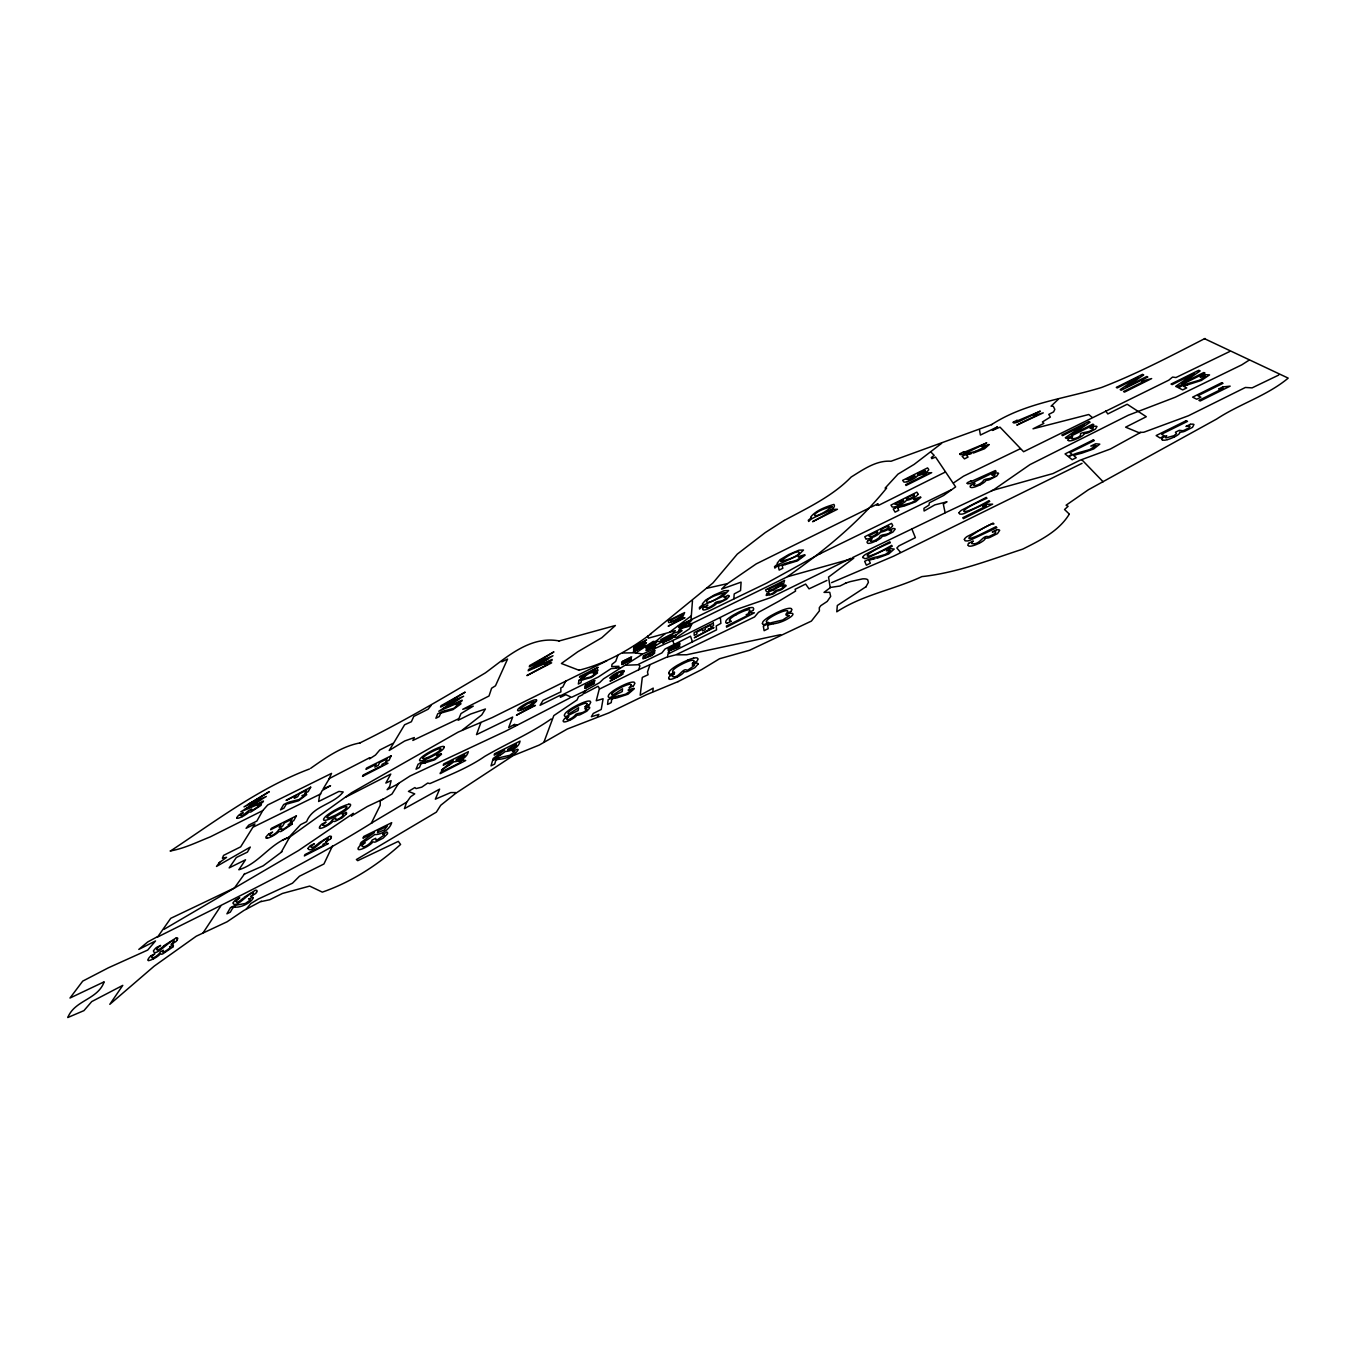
<?xml version="1.0" encoding="UTF-8"?>
<svg xmlns="http://www.w3.org/2000/svg" width="1356" height="1356" viewBox="0 0 1356 1356"><rect width="100%" height="100%" fill="white"/><g stroke="black" fill="none" stroke-linecap="round" stroke-linejoin="round"><path stroke-width="1.5" d="M634.269 688.78L627.998 694.204L617.031 697.848M634.71 683.187L634.405 682.39A14.814 3.153 -28.1 0 0 630.642 682.424A14.255 3.034 -28.1 0 0 624.963 684.424L622.201 685.695A20.459 4.373 -28.1 0 0 620.065 686.78L616.827 688.543A13.221 2.814 -28.1 0 0 608.844 694.679L608.217 696.069A21.543 4.593 -28.1 0 0 609.98 697.628M644.405 658.152L645.354 656.982L643.625 657.846M777.124 563.265L780.039 559.706L788.938 554.418L799.04 550.163L803.481 550.044L798.209 555.401L779.853 563.757L774.835 568.096L774.513 566.655L777.852 563.859A16.916 3.288 -26.9 0 1 777.615 563.791M698.052 664.084L694.916 667.66L687.645 671.339A6.848 1.509 -27.7 0 1 686.238 671.762L684.034 671.762A8.017 1.763 -27.8 0 1 677.169 677.085M518.111 749.885C515.144 755.563 504.601 759.157 498.822 759.292A6.949 1.492 -29 0 0 495.974 760.089M630.998 690.374L628.031 690.085L633.896 688.204M789.209 615.709L782.683 620.014L772.564 622.404A11.729 2.559 -27.2 0 0 765.564 624.997L763.309 626.167L764.123 630.693L768.174 628.675L767.665 625.387M563.249 721.002L563.401 721.578A10.153 2.17 -28.4 0 0 565.232 721.833A7.814 1.661 -28.4 0 0 569.605 720.273M762.377 623.438L762.886 621.845A13.645 2.949 -27.1 0 1 765.801 619.065A14.441 3.119 -27.1 0 1 770.767 615.793L774.988 613.522A23.357 5.068 -27.1 0 1 777.412 612.336L781.209 610.641A15.425 3.322 -27.1 0 1 786.904 608.725A16.679 3.61 -27.1 0 1 787.938 608.505A15.628 3.373 -27.1 0 1 791.073 608.488L791.701 609.2M766.411 621.709L766.564 620.946A10.221 2.204 -27.1 0 1 773.022 615.946L775.683 614.522A18.357 3.983 -27.1 0 1 777.463 613.641L780.242 612.404A10.848 2.339 -27.1 0 1 787.463 610.861M327.237 817.549L327.288 817.312A11.407 2.237 -29.7 0 1 327.491 816.854L327.728 816.515A7.916 1.559 -29.7 0 1 330.339 814.21A10.797 2.119 -29.7 0 1 335.373 811.091L337.373 810.024A19.492 3.848 -29.8 0 1 338.966 809.21L341.848 807.888A10.611 2.085 -29.7 0 1 345.627 806.634A8.255 1.61 -29.7 0 1 346.882 807.159A11.153 2.187 -29.7 0 1 346.56 807.769L346.153 808.312M422.936 758.377L422.953 758.462A7.746 1.509 -29.1 0 0 426.496 757.97M377.46 832.398L378.138 830.669L387.291 826.143L384.307 829.923L377.646 832.669M702.357 603.878L705.595 600.149L714.273 594.962L724.121 590.741L728.63 590.538L723.002 596.267L704.798 604.539L699.51 609.03L699.425 607.454L702.95 604.556M692.492 600.606L691.018 619.794L733.833 598.962L734.206 593.911L740.562 590.572L741.088 582.131L721.578 589.148L727.274 583.589M668.694 673.051L669.457 671.339A13.645 2.949 -27.7 0 1 672.576 668.44A14.441 3.136 -27.7 0 1 677.661 665.101L681.899 662.813A23.34 5.068 -27.7 0 1 684.305 661.643L688.068 659.982M590.606 702.222L590.385 701.391A14.713 3.102 -28.4 0 0 586.809 701.357A14.17 2.983 -28.4 0 0 581.266 703.306L578.537 704.561A20.323 4.288 -28.4 0 0 576.419 705.629L573.198 707.391A13.119 2.763 -28.4 0 0 565.113 713.544L564.401 714.951A21.391 4.509 -28.3 0 0 565.961 716.595L578.114 710.561L578.588 707.764L568.74 714.087A11.255 2.373 -28.4 0 1 568.079 713.053L568.35 712.442A8.746 1.848 -28.4 0 1 573.893 708.239L576.758 706.662A17.645 3.729 -28.4 0 1 578.351 705.866L579.843 705.171A10.187 2.153 -28.4 0 1 587.08 703.611M631.404 659.575L621.811 664.525L629.557 660.27M595.25 673.932L593.318 673.763L596.928 672.305M892.587 525.62L892.604 525.501A18.17 3.661 -26.4 0 0 892.502 525.077L891.57 523.399L864.755 536.739L865.806 538.756M667.644 656.677L667.932 654.05L716.544 629.862L716.222 625.997L720.884 623.37L720.375 617.726M611.709 699.171L611.234 702.628L607.556 704.442L608.132 699.679L610.166 698.679M652.812 691.594L653.202 688.136L640.185 695.221L642.303 677.407L648.083 674.729L647.49 672L649.778 665.355M236.876 817.939L237.215 817.041A13.035 2.288 -29.9 0 1 239.605 814.498L243.216 812.702A9.526 1.661 -29.9 0 0 240.198 815.448L243.029 815.278L248.775 810.515L251.708 809.057L251.063 810.464L252.674 810.244L258.335 806.43M647.1 649.66C641.185 653.219 659.948 644.71 654.338 645.897M654.423 646.083L647.287 649.846M253.301 897.977C250.521 903.554 239.334 907.978 235.469 907.011M441.548 754.275L434.768 759.784L424.886 762.903M630.981 690.526L625.709 694.17L619.234 695.865M581.453 680.305L580.961 682.712L578.334 684.017L578.927 680.712L580.385 679.983A7.712 1.542 -28.3 0 1 584.724 678.339M597.572 672.983L591.538 677.373L583.792 679.542M612.081 677.051L617.166 673.39A5.678 1.17 -28.1 0 1 622.302 672.101M917.944 494.262L917.961 493.94A17.56 3.39 -26.3 0 0 917.859 493.669L916.842 492.16L890.96 505.076L892.112 506.873A11.153 2.153 -26.3 0 0 894.943 506.805L895.604 506.602A7.288 1.407 -26.3 0 0 899.604 505.025L900.011 504.839A7.526 1.458 -26.3 0 0 906.283 500.262A7.39 1.424 -26.2 0 0 912.944 498.16L913.266 497.957A5.712 1.102 -26.2 0 0 916.605 495.889A9.034 1.746 -26.2 0 0 917.91 494.279M890.553 550.909L885.265 554.451L877.79 556.638M585.978 687.56L586.809 686.594L584.792 688.407L594.538 683.322L593.284 683.746M593.352 683.899L586.131 687.763M586.504 709.425C584.08 714.442 576.046 712.205 574.927 715.476C573.232 717.375 568.164 720.934 566.537 719.121A10.119 2.153 -28.4 0 1 568.859 716.426L564.994 718.358M1095.851 445.836L1089.529 449.65L1078.308 452.768A11.763 2.424 -25.2 0 0 1070.833 455.65L1068.613 456.803L1072.172 459.718L1076.223 457.718L1073.732 455.582A7.594 1.559 -25.2 0 1 1077.528 454.277L1081.257 453.328M599.301 688.899L596.25 700.764L603.098 698.747L601.233 709.442L593.267 713.459L591.369 716.731L598.894 714.375L597.369 716.782M516.026 745.224L516.314 744.122L507.686 749.36M461.006 703.849L452.938 709.646L443.327 712.392M306.744 794.599L298.523 800.803L288.879 803.464M495.855 760.224L494.669 764.055L491.008 765.869L492.567 760.58L494.584 759.58A10.78 2.305 -29 0 1 500.466 757.445L509.771 755.292L514.873 751.529L512.28 751.088L517.738 749.241M638.71 669.745L639.93 665.83L638.134 664.474L661.864 652.931L665.101 648.965L690.526 636.201L692.458 641.947M322.948 825.143C324.525 827.635 331.389 822.397 332.423 819.634L335.712 817.99C334.22 822.228 342.373 817.058 343.305 815.092M544.01 741.935L553.807 715.612L577.063 699.933L578.504 696.747L582.69 694.662L584.775 691.018L599.674 682.593L603.471 678.881L642.863 653.948L687.78 633.676L735.596 609.742L770.445 597.691L850.992 558.282M406.563 802.362L404.427 808.651L439.615 789.124L435.344 799.176L450.768 792.565L455.887 792.582M464.244 755.733L464.616 754.631L456.192 759.716M480.939 722.477L476.498 734.63L512.67 717.07L508.686 727.562L514.771 724.274L514.365 725.748L517.145 724.748M617.929 655.338L615.692 661.406L611.997 664.338L611.709 666.593L618.98 666.305L615.827 668L620.184 667.83M1205.535 376.612L1199.365 380.222L1188.093 383.545M729.647 619.675L729.443 620.404A13.814 2.865 -27.3 0 0 731.376 621.201L727.341 623.184M691.746 623.811C689.17 628.337 681.797 626.218 680.322 630.337L678.475 631.252L679.492 628.642A5.39 1.085 -27.6 0 1 682.61 627.455L689.848 624.76M801.735 556.892L796.531 560.282L789.717 562.265M358.272 847.975L358.103 849.144A11.407 2.458 -29.9 0 0 359.594 849.619L359.865 849.568A8.678 1.865 -29.9 0 0 363.713 848.28L364.154 848.076A10.899 2.339 -29.9 0 0 365.069 847.636A8.238 1.78 -29.9 0 0 372.917 841.856L374.544 842.178A7.034 1.526 -29.8 0 0 375.781 841.856L383.07 838.178L387.375 833.94A16.238 3.492 -29.8 0 0 386.85 832.228M917.385 499.211L911.317 502.788L902.028 505.33A10.729 2.102 -26.3 0 0 895.299 507.941M222.367 858.179L223.587 855.382L240.673 846.839L254.962 823.94L246.08 828.313L248.741 825.109L256.86 821.058L262.742 810.6L210.316 836.855C197.129 842.076 184.382 848.534 170.093 850.992M329.084 778.785L331.525 773.395L267.708 804.972L262.928 810.363M520.246 708.578L527.891 703.442L533.993 701.849A7.763 1.542 -28.6 0 1 533.925 702.052L533.925 702.052M332.559 845.771L323.931 863.992L299.49 876.213L292.489 883.197L258.335 899.011L250.809 903.554L246.165 909.232M384.002 835.194L377.002 840.025A4.153 0.898 -29.8 0 1 376.002 840.279L375.697 838.296L372.12 840.059C371.273 843.432 363.255 848.839 361.916 846.042A11.441 2.458 -29.8 0 1 365.154 842.652L360.882 844.771A15.645 3.373 -29.8 0 0 358.408 847.907M307.914 848.551C311.677 854.161 321.609 839.415 328.033 838.432M319.575 826.923L319.355 827.957A10.56 2.102 -29.8 0 0 320.643 828.346L320.897 828.296A8.034 1.593 -29.8 0 0 324.389 827.092L324.796 826.906A10.085 2 -29.8 0 0 325.66 826.482A7.628 1.509 -29.8 0 0 333.017 821.211L334.424 821.482A6.509 1.288 -29.8 0 0 335.559 821.16L342.271 817.77L346.373 813.922M269.471 835.093C270.742 837.567 277.59 832.313 278.658 829.77L281.828 828.194L281.217 829.787L282.98 829.567L289.031 825.414M311.033 846.958C311.405 849.381 316.457 845.229 317.897 843.805M679.949 646.27L669.915 650.592L668.22 652.812L669.152 650.422A4.78 1 -27.8 0 1 671.915 649.388L678.203 647.134M565.859 680.831L562.808 686.933L560.791 687.933L560.892 691.865L543.027 700.408L540.078 705.273L560.181 695.289L560.384 697.306L565.842 694.696L571.571 697.323L585.758 690.56M612.149 693.56L611.895 694.035A11.34 2.407 -28.1 0 0 612.641 695.17L622.523 688.814L622.268 691.543L610.03 697.594M536.298 701.221L536.535 700.747A14.018 2.78 -28.6 0 0 536.62 700.323L536.569 700.103M985.829 446.514L975.676 451.311M266.217 836.822L265.912 837.839A10.238 1.932 -30 0 0 267.047 838.228L267.285 838.178M236.097 901.401C235.995 904.147 241.605 899.723 243.012 898.282M281.285 852.093L289.709 837.076C269.776 843.635 259.115 863.619 238.859 869.772L245.538 859.772L229.164 867.908L236.334 857.517L247.419 852.11L250.301 847.076L216.502 866.433L219.621 862.331M423.089 757.885L423.157 757.75A7.305 1.424 -29.1 0 1 425.479 755.597A9.984 1.949 -29.1 0 1 430.428 752.563L431.801 751.834A17.408 3.424 -29.1 0 1 433.751 750.868L435.53 750.054A9.78 1.915 -29.1 0 1 439.514 748.631A7.458 1.458 -29.1 0 1 440.853 749.004L440.819 749.105A10.102 1.983 -29.1 0 1 440.649 749.512L440.446 749.8M232.91 907.706L230.3 912.147L226.91 913.825L230.452 907.689L232.334 906.774M286.235 804.311L283.929 808.176L280.523 809.871L283.658 804.549L285.54 803.6A10.306 1.865 -29.8 0 1 290.726 801.65M267.268 838.194A7.78 1.475 -30 0 0 270.59 837.025L270.98 836.838A9.763 1.848 -30 0 0 271.793 836.449A7.39 1.407 -30 0 0 279.031 831.33L280.285 831.601A6.305 1.203 -29.9 0 0 281.353 831.313L291.947 824.295M308.015 848.364L309.371 846.619A8.882 1.797 -30 0 1 310.371 845.635L314.389 843.652A10.458 2.136 -30 0 0 311.168 846.89M156.635 949.2C156.635 952.217 162.534 947.081 164.042 945.657M203.146 932.758L220.706 906.164M595.115 674.254L590.589 677L584.826 678.305M865.721 587.233L868.399 582.368L867.721 579.741A37.375 8.221 -26.7 0 0 862.484 578.893L850.246 581.622A47.918 10.56 -26.8 0 0 845.737 583.114L845.381 583.233M170.195 947.878L164.144 952.098L162.601 952.132L163.483 950.302L160.449 951.81C159.584 954.404 151.686 960.15 151.499 957.048A10.051 2.068 -31.1 0 1 154.838 953.844L151.211 955.641M172.788 947.064L162.754 953.878A6.221 1.288 -31.1 0 1 161.398 954.234L160.449 953.709A7.238 1.492 -31.1 0 1 153.059 959.099M244.809 873.518L234.419 887.96L170.703 918.351L158.059 936.369L147.753 941.945L138.804 949.403L155.533 940.945L147.702 950.064L108.344 967.828L82.733 981.117L69.987 998.033L104.192 981.795C97.768 999.762 74.8 999.982 67.8 1017.525L83.936 1010.627L91.716 1001.592L122.786 985.371L109.802 1004.338L154.228 966.116L196.281 936.199L227.045 921.809L243.911 910.452L261.318 901.198M672.288 638.235L666.508 640.964M431.005 705.578L428.106 709.222L413.783 716.426L411.377 721.731L404.596 724.782L389.206 750.461L404.715 740.986L414.292 737.562L412.868 740.444L458.294 718.883M1069.138 514.382C1058.578 531.433 1040.069 540.383 1022.797 549.095C989.778 559.909 956.556 572.927 921.877 576.605C893.655 589.809 863.213 594.555 836.788 611.793L837.313 605.505L865.84 586.86M330.406 839.042L325.694 841.89M1058.426 399.173L1051.086 406.139L1053.29 406.308L1054.832 409.376L1053.578 411.902L1048.764 414.411L1050.358 417.055L1042.408 421.953L1043.866 423.394L1033.018 428.818L1088.766 414.512L1092.089 417.326M318.66 843.093L329.203 836.499M164.246 945.471L175.839 938.115M281.912 851.771L263.149 865.823L244.08 874.298M244.029 897.35L254.945 890.536M650.168 634.218L712.883 583.012L737.291 554.096L765.157 532.654L784.175 520.433M665.186 633.71L655.355 641.676L653.27 641.388L635.981 652.761L622.624 652.999M462.328 730.053L481.736 714.934L485.414 709.002L470.668 714.036L458.142 720.273L461.006 713.561L473.278 706.137L462.752 709.307L489.007 696.001L491.618 688.204L495.482 685.797L507.568 659.05L501.805 661.83M941.556 443.395L914.097 464.413L897.994 474.125L885.112 488.109L886.621 488.058C858.704 522.67 823.55 551.367 787.226 576.809L853.738 558.197L828.55 577.097L830.211 587.64M647.575 636.184L648.371 638.184L669.44 632.32L691.136 615.946M651.372 633.574C629.659 649.812 605.539 663.711 579.012 670.203M310.677 768.31C325.813 757.682 341.61 746.309 360.154 742.885M287.845 838.432L351.662 792.667L458.243 732.071L492.143 717.612L606.912 660.745M670.779 638.896L668.491 640.015M170.856 850.754C215.418 821.278 259.267 787.87 309.524 768.971M589.707 683.543C573.096 693.323 605.081 677.644 590.64 683.102M626.421 659.83C610.149 669.423 641.947 653.795 627.37 659.372M369.68 838.178L370.849 837.398A14.899 3.17 -29.8 0 0 372.239 836.415L373.324 835.601A8.628 1.831 -29.8 0 0 374.561 834.584C381.189 834.906 389.731 829.55 391.698 822.668L363.713 836.499L362.967 838.178L374.392 832.533L361.069 842.432L360.171 844.449L369.188 838.5M500.805 754.75L502.025 753.919A13.34 2.814 -28.9 0 0 503.245 753.072L504.161 752.377A7.729 1.627 -28.9 0 0 505.212 751.495C510.958 751.36 519.026 747.546 520.06 741.122L494.567 753.767L494.177 755.089L504.585 749.936L493.177 758.479L492.703 760.089L500.381 755.038M449.463 764.903L450.565 764.174A12.95 2.627 -29.1 0 0 451.751 763.343L452.667 762.665A7.509 1.526 -29.1 0 0 453.718 761.818C459.362 761.682 466.888 757.801 468.345 751.716L443.734 763.937L443.243 765.242L453.277 760.258L441.429 770.174L448.938 765.259M1248.757 360.391L1241.774 364.849L1175.245 397.24L1128.328 415.224L1029.967 464.616L992.863 490.313L945.149 512.822L943.318 504.144L947.013 501.788L934.793 504.89L924.097 511.009L923.945 508.314L928.996 505.127L929.368 502.805L943.657 495.449L955.624 486.889L935.555 457.057L931.826 458.65L931.284 457.565L934.182 455.362L930.758 451.904M551.231 718.934C530.162 733.715 506.415 743.698 484.736 756.394C467.922 768.005 448.548 775.429 429.903 783.582L427.699 783.073L421.75 787.158L416.055 788.582L414.902 787.565L408.461 791.412L414.75 793.87L410.597 796.803L406.919 801.989L371.358 823.126L380.189 805.362L380.273 800.921L391.986 794.006L398.647 783.344L410.021 776.005L505.585 731.189L570.012 697.916M219.096 862.755L226.588 857.348L222.655 857.941M649.338 646.134C672.39 632.71 630.218 654.609 652.304 643.863M649.168 646.236L648.846 646.422A6.695 1.339 -27.8 0 1 648.253 646.761L649.151 646.405M665.932 638.642C690.153 623.709 642.405 649.219 669.05 636.1M163.94 929.385L298.54 850.517L353.391 813.295L351.34 816.075L367.256 806.532L383.426 798.904M372.408 822.55C303.185 865.721 229.842 900.825 157.194 937.233M1140.718 432.361L1110.327 449.039L1079.918 460.277L1052.968 473.566L991.389 490.719M953.488 482.956L963.523 476.193L1020.288 448.734M735.952 614.861L738.511 613.488A17.628 3.678 -27.3 0 1 740.223 612.658L742.868 611.454A10.424 2.17 -27.3 0 1 749.665 609.963L749.783 610.183A13.509 2.814 -27.3 0 1 748.512 612.675L752.868 610.522M670.898 635.167L670.593 635.337A6.238 1.254 -27.7 0 0 669.949 635.693L662.965 640.168L669.983 637.371A5.492 1.102 -27.7 0 0 670.525 637.15L670.881 636.998M654.134 642.93L653.914 643.066A6.221 1.254 -27.8 0 0 653.202 643.456L646.185 647.931L653.168 645.168A5.492 1.102 -27.8 0 0 653.711 644.931C629.777 656.829 671.661 637.659 649.355 646.337M784.378 520.382C807.718 507.822 832.448 496.279 851.195 477.007C863.196 469.617 876.332 460.125 891.045 461.243L992.1 424.445M399.02 783.344L387.121 789.701L389.681 786.429L391.104 780.683L385.85 783.056L390.782 774.073L345.78 797.108M584.334 693.492L598.081 686.289L599.759 688.933L639.693 669.254L666.644 657.185L674.847 655.084M1205.009 338.475C1170.923 355.95 1137.159 373.798 1101.462 387.511C1064.324 398.884 1024.797 402.952 991.473 424.682M820.804 553.282L766.649 583.114L733.833 598.962M677.983 681.661L701.611 669.61L719.578 658.728L749.614 650.253L811.397 621.082L819.397 610.878L819.295 607.742L820.804 605.657L827.194 601.437L830.686 596.42L829.736 592.318L824.024 592.386L830.618 587.419L839.957 586.012L845.788 583.131M653.711 643.151L652.609 643.693M670.373 635.439L669.356 635.947M923.877 473.43L924.182 473.278A5.509 1.017 -26.2 0 0 927.385 471.295A8.695 1.61 -26.2 0 0 928.64 469.803L928.691 469.583A16.899 3.136 -26.2 0 0 928.572 469.244L927.555 467.905L902.655 480.346L903.808 481.956A10.729 2 -26.2 0 0 906.571 481.821L907.215 481.617M359.679 743.054C402.851 721.884 444.175 697.459 485.414 672.864C506.72 657.168 530.332 635.405 559.248 640.964M392.816 743.427L379.748 750.004L375.493 755.038L369.476 758.902L369.73 757.699L329.423 778.463L323.135 788.904L330.542 785.649L322.27 790.48L319.558 795.514L318.643 801.481L338.932 791.429L343.221 791.955C333.169 804.803 312.694 805.735 306.609 821.651L300.591 824.651L288.93 837.211L282.319 840.245M642.846 642.286L643.981 641.71A14.204 2.797 -27.8 0 0 644.558 641.405L644.151 641.642A8.611 1.712 -27.8 0 0 643.253 642.151L633.557 648.304L643.185 644.49A7.577 1.509 -27.8 0 0 643.914 644.185L633.422 649.948L646.473 642.71L637.93 646.1M1013.322 422.14L1017.186 420.207A5.051 0.915 -25.7 0 0 1016.932 420.919L1016.881 420.953M1034.238 415.224L1043.273 412.868L1016.814 425.123L1037.51 414.8M959.895 453.752L963.777 451.802M440.649 713.307L439.242 716.578L435.886 718.239L437.751 713.748L439.615 712.815A9.95 1.814 -28.9 0 1 444.938 710.764M257.555 805.752L260.911 804.091M923.216 474.719L926.758 472.956L931.691 472.668L906.045 485.482L905.571 484.753L926.182 474.464M545.112 664.338L548.519 662.643L551.638 662.847L526.891 675.593L546.993 664.61M966.438 455.175L968.048 457.074L964.455 458.87L962.133 456.277L964.116 455.277A10.407 1.949 -25.9 0 1 970.557 452.701L975.574 451.345M945.149 472.142L878.637 505.33L876.688 504.974L878.061 503.737L871.094 507.11M1145.362 380.68L1123.548 391.545L1124.514 392.104L1151.651 378.578L1141.616 381.222A19.204 3.576 -24.9 0 0 1145.295 380.714M895.316 507.975L893.248 509.009L895.079 512.127L898.791 510.28L897.553 508.008M385.426 762.665L381.951 764.394A18.17 3.424 -29.2 0 0 383.358 765.004M782.192 565.689L782.836 568.266L779.175 570.096L778.31 566.503L780.344 565.486A10.594 2.085 -27 0 1 786.65 563.028L790.802 562.045M383.443 764.954L363.205 775.022L362.544 776.378L387.969 763.275L386.019 763.055M682.526 617.522L680.187 618.692A11.831 2.322 -27.5 0 0 681.678 618.811M703.95 607.098L707.849 605.149A10.085 2 -27.4 0 0 705.883 607.539C708.493 608.793 712.053 605.657 714.171 604.183C715.527 599.945 723.358 603.064 726.053 597.538A8.695 1.712 -27.4 0 0 723.968 597.369L727.714 595.504M681.712 618.777L668.186 626.184L685 617.811L683.322 617.658M642.236 642.575L633.676 646.846L646.643 639.879L637.134 646.304A9.238 1.831 -27.9 0 1 636.422 646.71L637.642 646.219M642.812 645.88L644.659 644.964M268.827 833.991L272.624 832.092A10.255 1.949 -30 0 0 269.454 835.11M291.726 822.838L288.116 824.634A8.831 1.678 -29.9 0 1 289.116 825.38M970.862 485.262L974.964 483.228A10.611 2.119 -25.8 0 0 973.693 485.346C976.998 486.024 980.676 483.55 982.964 481.397C983.405 477.617 993.304 480.143 994.982 474.82A9.136 1.831 -25.8 0 0 992.083 474.973M992.117 474.939L996.016 473.007A15.035 3.017 -25.8 0 1 998.575 473.363L996.694 476.058L989.795 479.549A6.526 1.305 -25.7 0 1 988.304 480.058L985.643 480.448A7.628 1.526 -25.8 0 1 980.1 484.855M880.315 532.044L880.4 531.993A7.644 1.542 -26.4 0 0 887.299 529.891L887.621 529.671A5.916 1.186 -26.4 0 0 891.112 527.484A9.356 1.881 -26.4 0 0 892.519 525.755M533.044 705.154L530.433 706.459A13.424 2.678 -28.5 0 0 531.806 706.781L516.416 715.188L535.4 705.442L533.874 705.425M1068.494 438.802L1072.664 436.734A10.797 2.136 -25.2 0 0 1071.664 438.734C1074.647 439.175 1082.054 436.615 1080.478 433.564C1083.834 431.75 1091.648 432.615 1093.275 428.055A9.306 1.848 -25.2 0 0 1090.071 428.327L1094.072 426.343A15.323 3.034 -25.2 0 1 1096.987 426.547L1095.428 429.106L1088.444 432.649A6.644 1.322 -25.2 0 1 1086.868 433.174L1083.986 433.666A7.763 1.542 -25.2 0 1 1078.681 437.988A10.272 2.034 -25.2 0 1 1077.681 438.378L1077.223 438.598A8.187 1.627 -25.2 0 1 1072.749 440.31L1072.393 440.412A10.763 2.136 -25.2 0 1 1069.46 440.853L1068.291 440.53M626.692 659.626C610.03 667.474 643.405 650.812 627.048 659.457M671.644 637.54L670.169 638.269L671.067 638.151M419.97 763.309L418.089 764.242L416.055 769.191L419.445 767.496L420.97 763.903A6.509 1.288 -29.2 0 1 423.53 763.14M867.942 540.773L872.044 538.739A10.56 2.153 -26.4 0 0 870.467 541.027M628.743 660.169L630.082 659.508M1180.449 386.562L1178.228 387.663L1182.703 389.901L1186.686 387.918L1183.551 386.274A7.526 1.475 -24.6 0 1 1187.415 384.918M767.089 593.894C771.767 590.674 765.733 597.488 773.276 592.928C775.835 588.69 780.395 591.013 783.717 586.758A6.458 1.322 -27 0 0 782.039 586.656L784.836 585.25M589.962 683.356C573.198 691.238 606.827 674.474 590.318 683.187M786.463 577.232L692.102 623.455L689.577 628.743L677.068 637.134L672.729 637.371L682.085 630.693L672.745 633.438L675.373 630.625L669.44 632.32M561.418 695.289L598.267 677.034L611.014 668.661L615.81 668.186M710.103 629.082L694.306 637.744L713.968 627.642L708.256 628.947A13.831 2.865 -27.4 0 0 710.052 629.116M623.251 672.593L620.997 673.712A7.644 1.576 -28.1 0 0 622.065 672.22M619.929 674.898L621.828 673.966M678.966 645.659L677.169 646.558L678.373 646.439M345.966 812.43L342.204 814.295A9.119 1.814 -29.8 0 1 343.39 815.041M748.902 614.878L726.426 626.048L726.545 627.167L754.428 612.827L750.088 612.844L746.173 614.743A19.594 4.085 -27.1 0 0 748.817 614.946M462.82 759.902L459.311 761.631A18.153 3.729 -29 0 0 460.938 762.225M461.023 762.174L440.632 772.293L440.141 773.632L465.684 760.496L462.989 760.021M869.094 560.452L870.349 563.198L866.365 565.181L864.653 561.333L866.857 560.248A11.526 2.441 -26.5 0 1 873.857 557.57M982.676 506.296L986.71 504.296L992.643 504.144L963.438 518.636L962.76 517.738L986.236 506.093M589.063 704.917L584.792 707.052A14.594 3.068 -28.4 0 0 586.945 704.086M588.538 706.934L584.843 708.764A8.712 1.865 -28.4 0 1 586.623 709.205M633.32 685.848L628.998 688A14.679 3.136 -28.1 0 0 631.015 685.085M764.36 624.608L768.632 622.489M786.395 613.692L790.972 611.437M326.203 842.686L322.931 844.313A17.306 3.56 -29.9 0 0 324.101 845.093M324.169 845.042L305.1 854.5L304.354 855.924L328.372 843.585L326.932 843.313M670.288 674.441L674.542 672.339M670.169 675.712L674.457 673.593A11.136 2.441 -27.7 0 0 672.186 676.441C678.39 679.237 682.848 667.186 687.034 670.22A4.051 0.881 -27.7 0 0 688.17 669.898L694.442 665.474A9.611 2.102 -27.7 0 0 692.221 665.101L696.357 663.033A15.814 3.458 -27.7 0 1 698.001 664.118M1162.126 437.971L1166.702 435.7A11.95 2.542 -24.5 0 0 1165.906 437.903L1173.94 435.7L1176.483 433.649L1175.449 432.225L1179.279 430.327L1182.839 430.716A4.339 0.932 -24.5 0 0 1184.28 430.242L1189.144 427.75L1189.72 426.191M1190.331 424.309L1185.958 426.479A10.306 2.187 -24.5 0 1 1189.822 426.14M868.789 508.263L756.224 563.893L727.528 583.622L706.764 588.301M819.143 554.163L951.149 489.838M1179.601 432.378L1183.076 431.801A7.356 1.576 -24.4 0 0 1184.856 431.208L1192.534 427.326L1193.958 424.496A16.95 3.61 -24.5 0 0 1190.399 424.275M968.76 543.281L973.32 541.027A11.78 2.627 -25.7 0 0 971.896 543.57M992.406 531.908L996.745 529.755M386.765 832.279L382.697 834.279A9.865 2.119 -29.8 0 1 384.087 835.143M985.1 538.332L988.168 537.976A7.255 1.627 -25.6 0 0 989.829 537.451L997.524 533.569L999.677 530.332A16.713 3.746 -25.7 0 0 996.83 529.704M173.059 945.115L169.602 946.81A8.661 1.78 -31.1 0 1 170.263 947.844M253.962 826.736L320.745 793.904M772.395 594.233L766.276 595.454A10.56 2.17 -27.1 0 1 766.988 593.928M1082.037 463.345L893.638 556.163L831.601 582.639M1229.587 351.56L1175.957 377.527L1172.55 377.087L1168.804 380.172L1023.594 451.734L1000.016 427.174L992.389 430.428L997.524 426.835L980.405 435.039L979.507 429.886M852.483 557.621L944.929 512.992M1278.742 375.053L1252.097 387.867L1245.384 387.477L1188.449 415.75L1143.837 432.225L1138.65 432.547L1125.633 427.174L1146.295 416.716L1127.192 404.241L1107.801 413.936L1105.615 410.851M670.881 636.998C637.71 653.168 698.204 626.048 666.135 638.557M826.957 580.419L809.04 588.843L805.634 584.063L795.108 589.284L795.582 591.08L778.903 601.2L758.445 612.353L754.58 616.929L675.847 654.863L686.712 654.762L780.649 634.659M773.462 589.962L783.48 584.182L784.565 580.385L765.496 589.877L766.615 591.809A10.323 2.102 -27.1 0 0 773.445 589.996M678.17 681.56L646.287 694.78L608.742 712.951L567.317 729.003L539.146 745.105L513.11 755.648L455.836 793.226L440.717 805.295L436.344 812.142L356.374 859.568L357.764 860.67L398.325 841.364L400.579 844.466C377.561 865.077 351.746 881.942 322.321 892.129L309.676 886.095L282.472 893.451L269.759 899.74L261.047 901.587M426.496 757.987L430.394 756.241A20.459 3.983 -29.1 0 0 431.954 755.462L436.005 753.207A7.458 1.458 -29.1 0 0 440.463 749.699M1187.534 384.833L1201.365 380.46L1209.535 374.9L1205.213 374.697L1200.111 377.053L1205.382 376.222M969.828 453.938L971.659 453.463M558.74 641.083L615.387 625.506L601.81 637.727L577.826 651.728L561.384 663.491L579.334 670.389M873.908 557.536L877.468 556.706M973.337 453.057L984.558 448.734L989.134 444.666M445.005 710.714L453.582 708.408L458.091 705.069L456.006 704.866L460.548 703.052M785.548 564.503L797.498 560.859L805.091 555.214M1081.698 453.226L1093.699 448.938L1099.784 444.141L1095.631 443.785L1090.783 446.073L1095.733 445.463M904.571 505.941L915.639 501.788L920.877 497.364M872.84 559.164L875.145 558.672M903.723 506.144L900.977 506.788A6.916 1.356 -26.3 0 0 897.621 507.907M425.394 761.275L433.971 759.174L438.564 755.75L436.53 755.343L441.09 753.58M876.823 558.333L888.705 553.977L894.197 549.078L890.739 548.672L886.366 550.841L890.536 550.621M771.276 624.201L773.005 623.879M290.794 801.616L299.032 799.565L303.761 795.989L301.93 795.65L306.337 793.819M665.711 641.117L662.881 643.337L662.915 641.795L666.915 640.337M614.827 698.17L616.149 697.967M773.361 623.828C779.751 622.963 785.904 620.387 791.107 616.607C799.04 609.895 778.141 615.132 789.209 615.573M423.665 763.055L425.276 762.869M619.15 695.865L616.404 696.357A10.729 2.305 -28.2 0 0 610.183 698.628M690.831 623.218L688.543 624.269L689.984 624.116M655.592 647.354L652.287 647.71L662.66 641.337L655.134 641.608M645.897 645.1L633.269 651.863L643.964 645.998A9.356 1.865 -27.8 0 1 643.253 646.015M625.489 665.254L637.405 664.762M253.504 892.655C248.928 892.265 235.673 909.503 232.893 903.028A11.916 2.458 -30.5 0 1 233.029 902.825L234.571 900.926A9.221 1.898 -30.5 0 1 235.673 899.859L239.775 897.825A10.865 2.237 -30.5 0 0 236.232 901.333M622.997 674.135L609.997 681.136L621.082 675.051A9.678 2 -28 0 1 620.336 675.051M174.127 940.369C170.364 939.691 154.448 958.217 153.414 950.844A12.17 2.475 -31 0 1 153.567 950.624L155.296 948.59A9.407 1.915 -31 0 1 156.482 947.471L160.618 945.42A11.102 2.254 -31 0 0 156.787 949.115M644.592 658.338L653.304 653.846A4.56 0.932 -27.9 0 0 653.338 653.66L653.338 653.66M635.286 652.812L642.354 654.016M1017 421.004L1040.34 411.139L1019.254 421.479A8.356 1.526 -25.7 0 1 1013.966 422.953L1013.407 422.733A10.001 1.814 -25.7 0 1 1013.271 422.157M252.86 897.248L248.589 898.994L250.131 899.13L249.996 900.181L245.419 903.435L237.537 904.944A10.373 2.153 -30.7 0 0 232.368 906.706M988.846 444.48L981.761 446.7L985.812 446.158M804.65 554.723L798.226 556.824L801.752 556.638M653.287 653.575L654.745 652.948L651.999 655.389A4.288 0.881 -27.8 0 1 651.456 655.643L642.964 658.88A6.305 1.288 -27.9 0 1 643.558 657.88M1162.228 439.853L1163.685 440.225A11.899 2.542 -24.5 0 0 1167.109 439.734M1204.416 338.644L1288.2 378.121C1267.063 395.799 1239.52 403.935 1216.62 419.055L1088.393 489.753L1066.087 505.212L1068.104 506.296L1064.545 509.517L1069.291 514.06M920.521 497.008L913.469 499.178L917.419 498.788M967.37 483.533L967.896 483.736A8.967 1.78 -25.8 0 0 973.422 482.363L996.101 471.312L995.389 470.566L971.049 481.533A5.424 1.068 -25.8 0 1 971.371 480.668L967.269 482.719A10.729 2.119 -25.8 0 0 967.337 483.431L967.303 483.465M970.455 487.211L971.32 487.533A10.577 2.119 -25.8 0 0 974.015 487.194L974.371 487.092A8.034 1.61 -25.8 0 0 978.693 485.448L979.117 485.245A10.085 2.017 -25.8 0 0 980.032 484.804M787.412 610.878L787.616 611.081A14.069 3.034 -27.1 0 1 786.429 613.692M968.286 545.671L969.252 546.129A11.746 2.627 -25.7 0 0 972.235 545.892L972.642 545.79A8.916 2 -25.7 0 0 977.439 544.044L977.93 543.807A11.204 2.509 -25.7 0 0 978.947 543.332M1081.885 459.786L1103.123 481.787M900.435 552.231L896.841 547.977L898.943 545.858L915.368 537.637L911.876 529.026M971.93 543.553C979.812 545.604 982.625 534.62 988.338 536.671A4.288 0.966 -25.7 0 0 989.694 536.247L994.236 533.976A3.882 0.864 -25.6 0 0 995.118 533.315L995.677 532.06M870.501 541.01C873.45 542.061 876.908 539.196 879.247 537.603C880.146 532.959 889.383 536.281 891.672 530.535A9.102 1.848 -26.4 0 0 889.044 530.535L892.977 528.569A14.967 3.051 -26.4 0 1 895.197 529.128L892.977 532.01L886.078 535.501A6.492 1.322 -26.4 0 1 884.637 535.976L882.078 536.298A7.594 1.542 -26.4 0 1 876.298 540.858M810.6 517.195C815.431 510.687 825.736 506.771 833.94 504.432C838.262 510.5 811.854 515.924 808.718 521.484L808.295 520.263L811.363 517.738A15.95 2.898 -26.7 0 1 811.193 517.704M702.679 609.369L703.12 609.878A10.051 1.983 -27.4 0 0 705.154 609.793L705.459 609.708A7.644 1.509 -27.4 0 0 709.29 608.285L709.697 608.081A9.594 1.898 -27.4 0 0 710.561 607.674A7.255 1.441 -27.4 0 0 716.629 603.166L718.731 602.996A6.204 1.237 -27.4 0 0 720.036 602.589L726.613 599.233L729.359 596.233A14.306 2.831 -27.4 0 0 727.782 595.454M672.949 640.473L673.898 644.405M668.627 678.475L669.067 679.153A11.119 2.424 -27.8 0 0 671.237 679.22L671.559 679.153A8.441 1.848 -27.8 0 0 675.763 677.644L676.22 677.441A10.611 2.322 -27.8 0 0 677.153 676.983M697.848 658.931L697.391 658.118A15.628 3.39 -27.7 0 0 694.56 657.965A16.662 3.61 -27.7 0 0 693.577 658.168M680.288 626.048L689.645 620.946L685.661 624.591A5.763 1.153 -27.6 0 1 679.898 626.235M1180.415 386.545A11.662 2.288 -24.6 0 1 1187.907 383.612M1068.443 440.446A14.763 2.932 -25.2 0 1 1068.325 438.869M1162.38 439.768A16.323 3.475 -24.5 0 1 1161.939 438.039M1179.635 432.361A8.594 1.831 -24.5 0 1 1174.194 437.073M1174.093 437.022A11.357 2.424 -24.5 0 1 1173.076 437.496L1172.584 437.734A9.034 1.932 -24.5 0 1 1167.533 439.615M986.151 506.144A20.459 4.288 -25.6 0 1 982.727 506.263M869.281 560.282A7.424 1.576 -26.5 0 1 872.705 559.248M968.337 545.468A16.102 3.593 -25.7 0 1 968.574 543.349M992.372 531.925A10.153 2.271 -25.7 0 1 995.694 531.874M985.134 538.315A8.475 1.898 -25.7 0 1 979.015 543.4M923.894 473.481A7.102 1.322 -26.2 0 1 917.402 475.583L917.385 475.6A7.255 1.356 -26.3 0 1 914.046 478.566A7.255 1.356 -26.3 0 1 907.096 481.736M926.114 474.498A17.984 3.339 -26.1 0 1 923.267 474.702M880.468 531.959A7.797 1.576 -26.4 0 1 873.908 536.874L873.467 536.993A7.543 1.526 -26.4 0 1 869.349 538.603L868.721 538.756A11.543 2.322 -26.4 0 1 865.857 538.739M867.789 540.824A14.424 2.932 -26.4 0 0 867.264 542.722L867.891 543.315A10.526 2.153 -26.4 0 0 870.366 543.112L870.705 543.01A8 1.627 -26.4 0 0 874.908 541.434L875.349 541.23A10.034 2.051 -26.4 0 0 876.247 540.79M959.862 453.768A10.034 1.848 -25.9 0 0 959.946 454.379L960.455 454.633A8.39 1.559 -25.9 0 0 965.591 453.26L986.761 442.887L963.421 452.599A5.068 0.932 -25.9 0 1 963.726 451.819M966.506 455.091A6.712 1.254 -25.9 0 1 969.71 454.023M970.506 487.041A14.492 2.898 -25.8 0 1 970.71 485.329M1037.442 414.834A18.12 3.288 -25.5 0 1 1034.289 415.19M782.361 565.554A6.831 1.339 -27 0 1 785.429 564.605M702.798 609.183A13.78 2.729 -27.4 0 1 703.815 607.149M764.242 624.692A20.442 4.424 -27.1 0 1 762.496 623.37M791.599 609.251A20.832 4.509 -27.1 0 1 791.073 611.386M768.564 622.54A14.374 3.102 -27.1 0 1 766.462 621.692M767.767 625.269A7.56 1.661 -27.2 0 1 771.123 624.302M670.169 674.525A20.425 4.424 -27.7 0 1 668.813 673M688.068 659.982A15.408 3.339 -27.7 0 1 693.577 658.168M697.747 658.982A20.832 4.509 -27.7 0 1 696.882 661.287L692.238 663.576A14.052 3.051 -27.7 0 0 693.78 660.779M693.713 660.525A10.848 2.356 -27.7 0 0 686.865 661.847L684.136 663.084A18.357 3.983 -27.7 0 0 682.356 663.948L679.678 665.372A10.221 2.22 -27.7 0 0 672.847 670.576L672.678 671.373A14.374 3.119 -27.7 0 0 674.474 672.373M668.762 678.254A15.238 3.322 -27.7 0 1 670.017 675.78M727.223 623.251A19.628 4.085 -27.3 0 1 725.697 621.997L726.172 620.523A13.102 2.729 -27.3 0 1 729.053 617.861A13.882 2.881 -27.3 0 1 733.867 614.726L737.935 612.539A22.425 4.678 -27.3 0 1 740.257 611.386L743.902 609.759A14.814 3.085 -27.3 0 1 749.292 607.929M753.055 607.708A14.814 3.085 -27.3 0 0 750.207 607.725A16.018 3.322 -27.3 0 0 749.292 607.929M753.597 608.437A20.001 4.17 -27.3 0 1 752.97 610.471M729.545 619.709A9.814 2.034 -27.3 0 1 735.952 614.861M784.887 585.216A10.763 2.204 -27.1 0 1 786.158 585.86L781.92 589.351A7.187 1.475 -27 0 1 781.005 589.792L779.785 590.318A4.678 0.966 -27 0 1 778.141 590.843L776.819 590.894A5.39 1.102 -27.1 0 1 772.412 594.284M581.521 680.22A4.966 1 -28.3 0 1 583.555 679.644M610.234 677.847A11.238 2.322 -28.1 0 0 611.132 678.729L617.505 675.559L617.658 674.186L612.539 677.458A5.899 1.22 -28.1 0 1 612.098 677.034M610.098 677.915A7.492 1.542 -28.1 0 1 616.37 673.118A8.238 1.695 -28.1 0 1 624.252 671.118M623.946 671.271A11.407 2.356 -28.1 0 1 623.302 672.576M634.608 683.238A21.933 4.678 -28.1 0 1 633.422 685.814M631.116 684.627A10.255 2.187 -28.1 0 0 623.624 686.255L622.116 686.967A17.781 3.797 -28.1 0 0 620.506 687.78L617.607 689.356A8.814 1.881 -28.1 0 0 612.048 693.594M611.827 699.035A6.916 1.492 -28.2 0 1 614.675 698.255M563.401 720.917A14.238 3.034 -28.4 0 1 564.842 718.409M588.606 706.9A14.357 3.051 -28.4 0 1 589.674 708.052L586.792 711.222L580.436 714.561A6.272 1.339 -28.4 0 1 578.758 715.087L576.961 715.002A7.272 1.559 -28.4 0 1 570.435 719.951A9.628 2.051 -28.4 0 1 569.605 720.273M590.521 702.272A21.781 4.593 -28.4 0 1 589.165 704.883M464.667 755.512A4.983 1.017 -29.1 0 1 460.887 758.58A4.983 1.017 -29.1 0 1 456.141 760.309M516.466 745.003A5.136 1.085 -28.8 0 1 512.568 748.207A5.136 1.085 -28.8 0 1 507.619 749.936M423.106 758.241A10.102 1.983 -29.1 0 1 423.225 757.868M420.004 763.242A10.085 2 -29.2 0 1 425.326 761.309M536.501 699.899A9.526 1.881 -28.6 0 0 531.043 701.171L528.637 702.255A16.848 3.356 -28.6 0 0 527.06 703.035L525.128 704.052A10.001 1.983 -28.6 0 0 520.704 706.798A9.017 1.78 -28.6 0 0 518.06 709.154L517.67 709.815A13.662 2.712 -28.6 0 0 517.585 710.239L517.687 710.544A9.39 1.865 -28.6 0 0 522.653 709.595L525.552 708.307A17.221 3.407 -28.6 0 0 527.162 707.51L529.111 706.493A9.492 1.881 -28.6 0 0 536.417 701.171M520.314 708.815A7.763 1.542 -28.6 0 1 520.365 708.561M520.06 708.917A6.255 1.237 -28.6 0 0 523.738 708.29L526.213 707.137A15.272 3.017 -28.6 0 0 527.823 706.34L529.264 705.561A6.204 1.237 -28.6 0 0 534.078 702.069M548.01 658.66A13.238 2.458 -28.3 0 0 545.654 659.914L528.552 669.542L528.213 670.779L551.858 660.542L552.112 659.423L534.722 667.101A16.086 2.983 -28.4 0 0 532.535 668.101A15.984 2.932 -28.4 0 0 534.705 666.915L552.994 655.745L535.823 663.152A16.119 2.983 -28.4 0 0 533.569 664.169A14.374 2.61 -28.4 0 0 535.891 662.915L553.909 651.88L529.654 665.559L529.315 666.813L545.739 659.694A12.882 2.356 -28.3 0 0 548.01 658.643M546.926 664.643A17.475 3.254 -28.2 0 1 545.163 664.321M444.802 704.374A14.221 2.542 -28.8 0 0 447.09 703.154L465.159 692.136L441.073 705.696L440.53 707.018L456.43 700.137A12.746 2.288 -28.7 0 0 458.65 699.12A13.085 2.373 -28.8 0 0 456.294 700.374L438.785 711.239L461.667 701.34L462.125 700.154L445.243 707.595A15.916 2.898 -28.9 0 0 443.124 708.544A15.831 2.831 -28.8 0 0 445.276 707.391L463.616 696.221L446.988 703.408A15.95 2.881 -28.9 0 0 444.802 704.391M440.768 713.188A6.424 1.17 -28.9 0 1 443.192 712.476M248.402 804.159A14.34 2.458 -29.8 0 0 250.691 802.955L269.285 791.667L243.978 806.888L259.132 800.362A12.848 2.22 -29.7 0 0 261.267 799.396A13.187 2.305 -29.8 0 0 258.928 800.65L240.826 811.803L262.606 802.447L263.471 801.057L247.334 808.125A16.069 2.797 -29.9 0 0 245.3 809.04A15.967 2.746 -29.8 0 0 247.453 807.888L266.318 796.464L250.504 803.244A16.102 2.797 -29.9 0 0 248.402 804.176M257.521 805.786A8.204 1.441 -29.9 0 1 258.42 806.396M260.979 804.04A13.526 2.373 -29.9 0 1 260.962 805.413L251.097 811.837A5.865 1.034 -29.8 0 1 250.148 812.125L249.012 811.905A6.865 1.203 -29.9 0 1 242.182 816.685M242.232 816.6A9.068 1.593 -29.9 0 1 241.487 816.956L241.114 817.126A7.221 1.271 -29.9 0 1 238.08 818.227L237.893 818.261A9.509 1.661 -29.9 0 1 236.893 817.939M286.387 804.176A6.644 1.203 -29.8 0 1 288.659 803.583M266.352 836.754A14.018 2.661 -30 0 1 268.708 834.025M291.794 822.787A14.543 2.763 -30 0 1 291.896 824.329M348.695 804.311A14.001 2.746 -29.7 0 0 345 805.413L340.458 807.278A24.272 4.78 -29.8 0 0 338.254 808.362L334.22 810.532A14.069 2.763 -29.7 0 0 329 813.837A12.865 2.526 -29.7 0 0 324.982 817.176L323.898 818.566A19.645 3.848 -29.7 0 0 323.559 819.295L323.626 820.092A13.34 2.61 -29.7 0 0 329.084 819.227L333.644 817.244A24.73 4.831 -29.7 0 0 335.898 816.143L339.983 813.939A14.001 2.746 -29.7 0 0 345.763 810.244A12.645 2.492 -29.7 0 0 349.221 807.295L350.238 805.956A20.171 3.949 -29.7 0 0 350.56 805.244L350.543 804.549A12.967 2.542 -29.7 0 0 348.645 804.227M346.204 808.176A8.255 1.61 -29.7 0 1 341.576 811.668L336.746 814.481A22.577 4.407 -29.7 0 1 335.034 815.346L330.457 817.346A8.458 1.661 -29.7 0 1 327.169 817.6M319.711 826.855A14.475 2.865 -29.8 0 1 321.982 824.075L326.067 822.058A10.594 2.102 -29.8 0 0 322.914 825.16M346.034 812.397A15.018 2.983 -29.8 0 1 346.322 813.939M329.542 836.262A10.967 2.237 -30 0 1 330.983 837.771M331.288 837.635A23.713 4.831 -30 0 1 330.44 839.025M328.084 839.296A9.628 1.966 -30 0 1 325.779 841.873M255.284 890.282A11.39 2.339 -30.5 0 1 256.437 892.095M256.742 891.943A24.628 5.068 -30.6 0 1 255.742 893.485L250.792 896.469A9.984 2.068 -30.5 0 0 253.453 893.655M233.046 907.571A6.678 1.39 -30.7 0 1 235.249 907.113M176.212 937.843A11.645 2.373 -31 0 1 177.009 939.894M177.314 939.759A25.171 5.119 -31.1 0 1 176.144 941.403L171.093 944.454A10.204 2.085 -31 0 0 173.992 941.488M151.092 955.675A14.153 2.915 -31.1 0 0 148.38 958.845L147.906 959.624A10.323 2.119 -31.1 0 0 148.702 960.54M173.127 945.064A14.424 2.966 -31.1 0 1 172.721 947.098M153.126 958.98A9.577 1.966 -31.1 0 1 152.347 959.353A7.763 1.593 -31.1 0 1 148.719 960.523M674.949 645.981L674.949 647.032L669.898 648.49L668.254 650.524L668.271 648.795L679.831 643.066L679.848 644.693L674.949 645.981M670.559 620.251L670.576 620.963A6.407 1.254 -27.6 0 0 674.864 620.184L680.119 617.336A4.712 0.915 -27.6 0 0 681.271 616.505L682.356 614.387L670.559 620.251M668.271 620.743L668.678 622.506A9 1.763 -27.6 0 0 674.83 620.895L683.17 616.031L684.644 612.573L668.271 620.743M832.126 506.686C810.007 523.891 807.515 512.127 832.126 506.686M725.121 592.64C702.866 611.081 697.984 598.64 725.121 592.64M925.199 470.956C921.419 475.973 910.232 474.99 925.199 470.956M654.728 650.253L654.66 651.88L653.05 652.677L653.1 651.541L649.829 654.202L644.897 655.626L643.202 657.643L643.32 655.914L654.728 650.253M780.717 561.316C808.057 555.468 802.786 543.434 780.717 561.265M914.842 476.193L909.384 479.77L906.435 479.38L914.385 475.414L914.842 476.193M444.226 747.071L444.209 747.241A18.255 3.576 -29.1 0 1 444.022 747.834L443.429 748.732A11.611 2.271 -29.1 0 1 439.819 751.868A12.679 2.475 -29.1 0 1 435.106 754.834L431.394 756.834A22.391 4.373 -29.1 0 1 429.327 757.851L425.089 759.716A12.102 2.373 -29.1 0 1 419.614 760.648L419.563 760.072A17.781 3.475 -29.1 0 1 419.784 759.462L420.631 758.292A11.645 2.271 -29.1 0 1 424.072 755.377A12.729 2.492 -29.1 0 1 428.733 752.427L432.411 750.444A21.967 4.305 -29.1 0 1 434.429 749.444L438.073 747.834A12.797 2.509 -29.1 0 1 442.107 746.529A11.729 2.288 -29.1 0 1 443.971 746.597L444.226 747.071M862.636 557.435L864.975 558.672A9.068 1.898 -26.5 0 0 867.264 558.13L892.214 546.298L891.706 545.349C860.348 563.587 858.399 556.011 890.333 542.756L889.841 541.824L865.433 554.468A8.678 1.814 -26.5 0 0 863.653 555.892L862.636 557.435M914.351 495.449C911.232 500.127 898.486 500.466 913.893 494.652L914.351 495.449M903.588 500.873L897.892 504.652L894.875 504.144L903.13 500.025L903.588 500.873M691.509 620.455L684.797 625.608A7.441 1.492 -27.6 0 1 678.576 627.336L678.441 625.997L691.475 619.506L691.509 620.455M888.875 526.925C885.739 531.857 872.417 532.06 888.451 526.043L888.875 526.925M877.705 532.552C876.247 534.739 870.332 538.62 868.755 535.84L877.298 531.586L877.705 532.552M597.759 669.983L597.606 671L589.013 673.423L578.978 680.407L588.555 672.881L579.52 677.339L579.673 676.508L598.149 667.322L589.318 672.457A4.932 0.983 -28.2 0 1 589.928 672.288L597.759 669.983M782.209 583.25L781.158 584.775A5.458 1.119 -27 0 1 779.886 585.707L773.157 589.216A6.933 1.407 -27.1 0 1 768.699 590.216L768.327 589.267L782.209 583.25M964.353 539.366L965.082 540.824L967.32 540.959A9.746 2.153 -25.8 0 0 969.896 540.349L996.846 527.654L996.05 526.687L978.303 535.467C950.42 547.214 993.101 520.755 993.863 524.026L993.084 523.077L966.964 536.603A9.339 2.068 -25.8 0 0 965.167 538.112L964.353 539.366M959.014 512.788L959.709 514.094L961.794 514.161A9.238 1.932 -25.8 0 0 964.235 513.534L989.727 501.466L988.999 500.601C959.692 517.924 952.082 512.924 986.965 498.262L986.253 497.415L961.506 510.229A8.848 1.848 -25.9 0 0 959.811 511.636L959.014 512.788M391.121 755.817L389.138 760.123L385.663 761.869L387.07 758.835L379.612 762.564L378.273 765.36L374.815 767.089L376.154 764.275L365.984 769.344L366.629 768.038L391.121 755.817M296.388 815.871L293.693 820.702L290.15 822.465L292.065 819.075L284.472 822.855L282.692 825.99L279.166 827.736L280.963 824.601L270.624 829.736L271.488 828.279L296.388 815.871M310.694 787.175L308.219 791.582L304.829 793.277L306.592 790.175L299.337 793.785L297.693 796.667L294.32 798.345L295.981 795.464L286.082 800.396L310.694 787.175M1183.466 382.409L1182.585 383.019A10.17 1.966 -24.7 0 1 1182.008 383.392A21.052 4.119 -24.6 0 1 1184.246 382.256L1203.789 372.527L1204.992 373.07L1176.94 387.019L1175.652 386.375L1192.772 374.578A10.339 2 -24.6 0 1 1194.161 373.68L1193.89 373.798A20.747 3.966 -24.7 0 1 1192.517 374.493L1172.16 384.629L1171.059 384.07L1198.755 370.29L1200.179 370.917L1183.466 382.409M1082.817 425.767L1065.324 437.7L1066.308 438.463L1093.834 424.784L1092.885 424.14L1073.715 433.683A20.509 4.068 -25.2 0 0 1071.528 434.801A9.916 1.949 -25.3 0 0 1072.003 434.479L1090.088 422.191L1088.97 421.428L1061.782 434.971L1062.646 435.632L1082.63 425.682A20.221 3.915 -25.3 0 0 1083.969 424.987L1084.207 424.852A10.085 1.966 -25.2 0 0 1082.834 425.767M1127.446 385.952L1126.633 386.494A9.611 1.797 -25.1 0 1 1126.175 386.799A19.865 3.746 -25 0 1 1128.294 385.714L1146.786 376.493L1147.803 377.019L1121.259 390.24L1120.175 389.63L1136.735 378.409A9.763 1.814 -25 0 1 1138.074 377.544L1137.803 377.663A19.594 3.593 -25.1 0 1 1136.514 378.324L1117.225 387.952L1116.293 387.409L1142.532 374.324L1143.735 374.934L1127.446 385.952M665.626 638.659L665.542 638.71A6.712 1.356 -27.7 0 1 665.033 638.998L665.813 638.693M833.076 509.381L829.652 511.093A17.391 3.187 -26.6 0 0 832.211 510.992L812.6 521.687L837.432 509.28L833.177 509.381M713.307 623.065L694.119 632.608L694.204 635.371L696.933 634.015L696.848 632.065L702.544 629.235L702.628 630.93L705.34 629.574L705.256 627.896L710.663 625.201L710.798 627.014L713.51 625.675L713.307 623.065M1093.377 439.853L1065.053 453.921L1068.104 456.396L1072.121 454.413L1069.952 452.667L1094.343 440.547L1093.377 439.853M1221.705 382.731L1192.636 397.155L1196.755 399.24L1200.874 397.206L1197.941 395.749L1222.993 383.324L1221.705 382.731M1222.807 386.935L1218.671 388.986A21.272 4.271 -24.3 0 0 1222.959 388.477L1198.958 400.359L1200.213 400.986L1230.163 386.138L1222.807 386.935M1186.229 420.682L1156.159 435.564L1160.143 438.039L1164.397 435.937L1161.567 434.208L1187.483 421.377L1186.229 420.682"/></g></svg>
